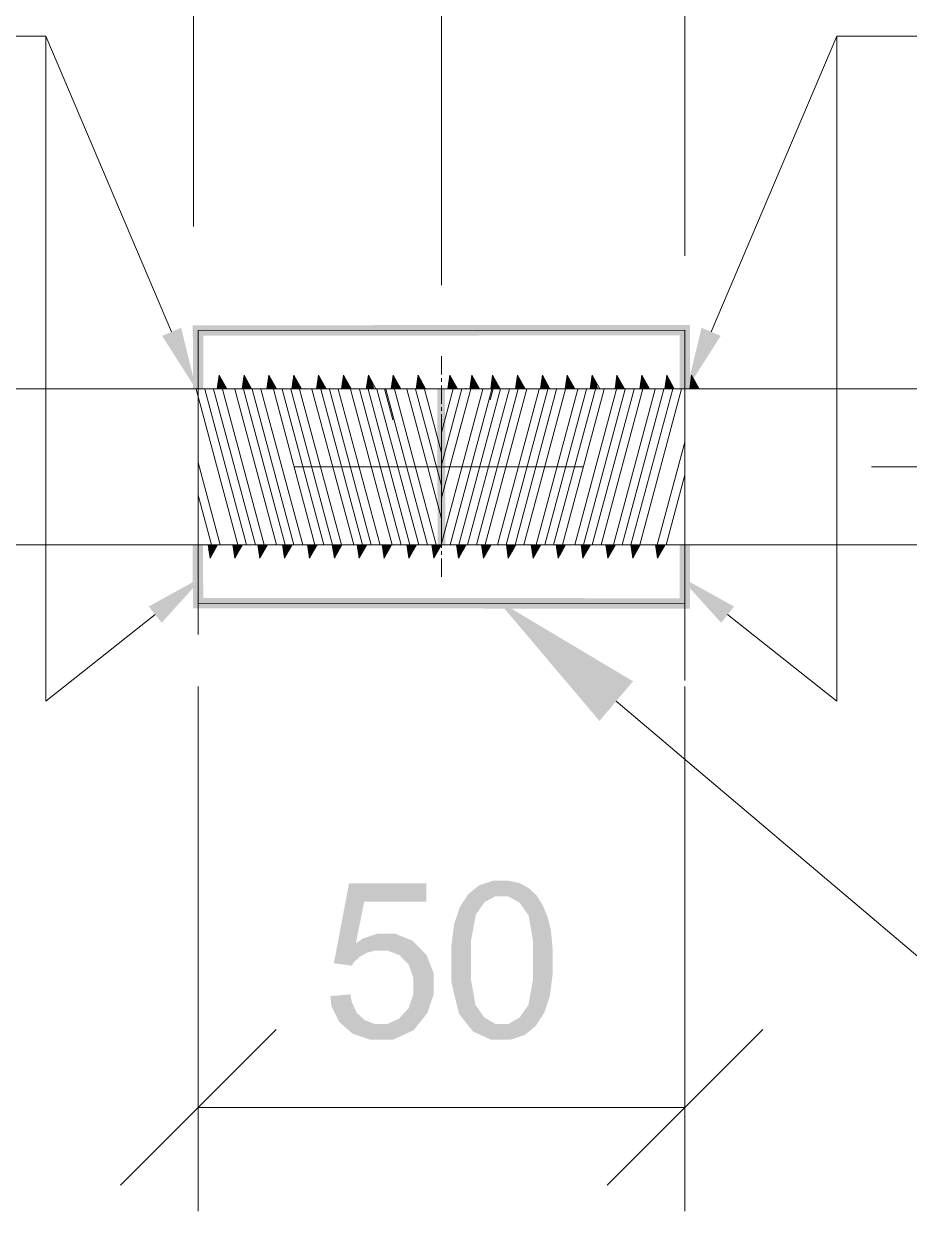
# Model space of a CAD drawing. Header units: millimetres. Extents: x 2 to 579, y 1 to 405.
# Drawn here: x 188.63 to 196.31, y 97.61 to 107.91 of the extents above; entities that cross this region are included whole.
import ezdxf

# ---------------------------------------------------------------- set-up
doc = ezdxf.new("R2010")
doc.units = ezdxf.units.MM
doc.linetypes.add('XKITLINE00', pattern=[0])
doc.layers.add('LinkedObject', color=7, linetype='Continuous', lineweight=0)

# ---------------------------------------------------------------- blocks, each defined once
blk = doc.blocks.new('*A4')
at = {"layer": 'LinkedObject'}
for color, points in [(6, [(189.832, 105.202), (189.997, 105.272), (190.126, 104.74)]), (4, [(194.408, 105.296), (190.189, 105.204), (190.098, 105.294)]), (4, [(190.098, 105.294), (190.189, 104.742), (190.099, 104.742)]), (4, [(190.189, 105.204), (190.189, 104.742), (190.098, 105.294)]), (4, [(194.318, 105.206), (190.189, 105.204), (194.408, 105.296)]), (4, [(194.408, 104.742), (194.318, 105.206), (194.408, 105.296)]), (4, [(194.318, 104.742), (194.318, 105.206), (194.408, 104.742)]), (6, [(194.508, 105.272), (194.674, 105.202), (194.38, 104.74)]), (4, [(192.285, 104.742), (192.288, 103.392), (192.217, 104.741)]), (4, [(192.217, 104.741), (192.288, 103.392), (192.22, 103.392)]), (4, [(190.097, 103.392), (190.188, 102.93), (190.099, 102.84)]), (4, [(190.187, 103.392), (190.188, 102.93), (190.097, 103.392)]), (4, [(194.408, 102.838), (194.318, 103.392), (194.408, 103.392)]), (4, [(194.318, 102.928), (194.318, 103.392), (194.408, 102.838)]), (6, [(189.828, 102.715), (189.716, 102.856), (190.195, 103.121)]), (6, [(194.79, 102.856), (194.678, 102.715), (194.311, 103.121)]), (4, [(190.188, 102.93), (194.318, 102.928), (190.099, 102.84)]), (4, [(190.099, 102.84), (194.318, 102.928), (194.408, 102.838)]), (1, [(193.914, 102.208), (193.623, 101.864), (192.739, 102.909)]), (7, [(192.704, 100.48), (192.719, 100.343), (192.582, 100.441)]), (7, [(192.778, 100.48), (192.719, 100.343), (192.704, 100.48)]), (7, [(192.719, 100.343), (192.778, 100.48), (192.776, 100.343)]), (7, [(192.778, 100.48), (192.834, 100.343), (192.776, 100.343)]), (7, [(192.928, 100.459), (192.778, 100.48), (192.832, 100.48)]), (7, [(192.969, 100.437), (192.778, 100.48), (192.928, 100.459)]), (7, [(192.931, 100.288), (192.778, 100.48), (192.969, 100.437)]), (7, [(192.834, 100.343), (192.778, 100.48), (192.931, 100.288)]), (7, [(191.584, 100.298), (191.321, 99.764), (191.452, 100.456)]), (7, [(192.121, 100.298), (191.452, 100.456), (192.121, 100.456)]), (7, [(191.584, 100.298), (191.452, 100.456), (192.121, 100.298)]), (7, [(192.485, 100.362), (192.594, 100.246), (192.412, 100.25)]), (7, [(192.628, 100.294), (192.485, 100.362), (192.534, 100.402)]), (7, [(192.594, 100.246), (192.485, 100.362), (192.628, 100.294)]), (7, [(192.582, 100.441), (192.719, 100.343), (192.534, 100.402)]), (7, [(192.534, 100.402), (192.719, 100.343), (192.628, 100.294)]), (7, [(192.969, 100.437), (192.97, 100.233), (192.931, 100.288)]), (7, [(193.01, 100.415), (192.97, 100.233), (192.969, 100.437)]), (7, [(193.077, 100.352), (192.97, 100.233), (193.01, 100.415)]), (7, [(191.511, 99.936), (191.321, 99.764), (191.584, 100.298)]), (7, [(193.104, 100.311), (192.97, 100.233), (193.077, 100.352)]), (7, [(193.104, 100.311), (193.009, 100.178), (192.97, 100.233)]), (7, [(193.13, 100.269), (193.009, 100.178), (193.104, 100.311)]), (7, [(193.172, 100.169), (193.009, 100.178), (193.13, 100.269)]), (7, [(192.551, 100.184), (192.339, 99.91), (192.388, 100.176)]), (7, [(192.509, 99.957), (192.339, 99.91), (192.551, 100.184)]), (7, [(192.388, 100.176), (192.339, 99.91), (192.363, 100.103)]), (7, [(192.412, 100.25), (192.594, 100.246), (192.388, 100.176)]), (7, [(192.388, 100.176), (192.594, 100.246), (192.551, 100.184)]), (7, [(193.187, 100.11), (193.047, 99.957), (193.009, 100.178)]), (7, [(193.187, 100.11), (193.009, 100.178), (193.172, 100.169)]), (7, [(193.202, 100.051), (193.047, 99.957), (193.187, 100.11)]), (7, [(193.217, 99.891), (193.047, 99.957), (193.202, 100.051)]), (7, [(191.699, 100.02), (191.511, 99.936), (191.572, 99.978)]), (7, [(191.681, 99.874), (191.511, 99.936), (191.699, 100.02)]), (7, [(191.681, 99.874), (191.699, 100.02), (191.721, 99.874)]), (7, [(191.721, 99.874), (191.699, 100.02), (191.786, 99.874)]), (7, [(191.766, 100.02), (191.786, 99.874), (191.699, 100.02)]), (7, [(192.003, 99.959), (191.766, 100.02), (191.854, 100.02)]), (7, [(191.891, 99.833), (191.766, 100.02), (192.003, 99.959)]), (7, [(191.786, 99.874), (191.766, 100.02), (191.891, 99.833)]), (7, [(191.891, 99.833), (192.003, 99.959), (191.93, 99.792)]), (7, [(191.93, 99.792), (192.003, 99.959), (191.97, 99.751)]), (7, [(192.063, 99.898), (191.97, 99.751), (192.003, 99.959)]), (7, [(192.339, 99.791), (192.509, 99.957), (192.509, 99.791)]), (7, [(192.339, 99.91), (192.509, 99.957), (192.339, 99.791)]), (7, [(193.217, 99.891), (193.047, 99.791), (193.047, 99.957)]), (7, [(191.321, 99.764), (191.511, 99.936), (191.609, 99.856)]), (7, [(191.577, 99.838), (191.321, 99.764), (191.609, 99.856)]), (7, [(191.609, 99.856), (191.511, 99.936), (191.681, 99.874)]), (7, [(191.97, 99.751), (192.063, 99.898), (192.009, 99.639)]), (7, [(192.009, 99.639), (192.063, 99.898), (192.185, 99.679)]), (7, [(192.185, 99.679), (192.063, 99.898), (192.124, 99.836)]), (7, [(193.217, 99.791), (193.047, 99.791), (193.217, 99.891)]), (7, [(191.545, 99.82), (191.321, 99.764), (191.577, 99.838)]), (7, [(191.494, 99.772), (191.321, 99.764), (191.545, 99.82)]), (7, [(191.321, 99.764), (191.494, 99.772), (191.476, 99.743)]), (7, [(192.509, 99.791), (192.339, 99.601), (192.339, 99.791)]), (7, [(192.509, 99.624), (192.339, 99.601), (192.509, 99.791)]), (7, [(193.217, 99.791), (193.047, 99.625), (193.047, 99.791)]), (7, [(193.217, 99.672), (193.047, 99.625), (193.217, 99.791)]), (7, [(192.009, 99.639), (192.185, 99.679), (192.009, 99.568)]), (7, [(192.009, 99.568), (192.185, 99.679), (192.009, 99.494)]), (7, [(192.185, 99.583), (192.009, 99.494), (192.185, 99.679)]), (7, [(193.008, 99.404), (193.217, 99.672), (193.169, 99.407)]), (7, [(193.047, 99.625), (193.217, 99.672), (193.008, 99.404)]), (7, [(193.169, 99.407), (193.217, 99.672), (193.193, 99.48)]), (7, [(191.968, 99.374), (192.185, 99.583), (192.078, 99.266)]), (7, [(192.009, 99.494), (192.185, 99.583), (191.968, 99.374)]), (7, [(192.078, 99.266), (192.185, 99.583), (192.131, 99.333)]), (7, [(192.131, 99.333), (192.185, 99.583), (192.185, 99.491)]), (7, [(192.509, 99.624), (192.472, 99.241), (192.339, 99.601)]), (7, [(192.339, 99.601), (192.472, 99.241), (192.405, 99.326)]), (7, [(192.548, 99.403), (192.472, 99.241), (192.509, 99.624)]), (7, [(191.475, 99.43), (191.291, 99.479), (191.465, 99.494)]), (7, [(191.291, 99.479), (191.424, 99.205), (191.299, 99.394)]), (7, [(191.475, 99.43), (191.424, 99.205), (191.291, 99.479)]), (7, [(191.299, 99.394), (191.424, 99.205), (191.366, 99.257)]), (7, [(191.519, 99.334), (191.424, 99.205), (191.475, 99.43)]), (7, [(191.424, 99.205), (191.519, 99.334), (191.482, 99.154)]), (7, [(191.554, 99.302), (191.482, 99.154), (191.519, 99.334)]), (7, [(191.927, 99.329), (192.078, 99.266), (191.886, 99.284)]), (7, [(191.968, 99.374), (192.078, 99.266), (191.927, 99.329)]), (7, [(192.472, 99.241), (192.548, 99.403), (192.586, 99.348)]), (7, [(192.625, 99.293), (192.472, 99.241), (192.586, 99.348)]), (7, [(192.97, 99.349), (193.071, 99.221), (192.931, 99.293)]), (7, [(193.169, 99.407), (192.97, 99.349), (193.008, 99.404)]), (7, [(193.144, 99.334), (192.97, 99.349), (193.169, 99.407)]), (7, [(193.071, 99.221), (192.97, 99.349), (193.144, 99.334)]), (7, [(191.589, 99.27), (191.482, 99.154), (191.554, 99.302)]), (7, [(191.589, 99.27), (191.724, 99.102), (191.482, 99.154)]), (7, [(191.674, 99.238), (191.724, 99.102), (191.589, 99.27)]), (7, [(191.724, 99.238), (191.724, 99.102), (191.674, 99.238)]), (7, [(191.724, 99.102), (192.078, 99.266), (191.836, 99.102)]), (7, [(191.785, 99.238), (192.078, 99.266), (191.724, 99.102)]), (7, [(191.785, 99.238), (191.724, 99.102), (191.724, 99.238)]), (7, [(191.886, 99.284), (192.078, 99.266), (191.785, 99.238)]), (7, [(191.836, 99.102), (192.078, 99.266), (192.013, 99.184)]), (7, [(192.625, 99.293), (192.778, 99.102), (192.472, 99.241)]), (7, [(192.472, 99.241), (192.778, 99.102), (192.527, 99.172)]), (7, [(192.721, 99.238), (192.778, 99.102), (192.625, 99.293)]), (7, [(192.778, 99.102), (192.721, 99.238), (192.778, 99.238)]), (7, [(192.778, 99.102), (192.835, 99.238), (192.852, 99.102)]), (7, [(192.835, 99.238), (192.778, 99.102), (192.778, 99.238)]), (7, [(193.023, 99.181), (192.835, 99.238), (192.931, 99.293)]), (7, [(192.974, 99.142), (192.835, 99.238), (193.023, 99.181)]), (7, [(192.852, 99.102), (192.835, 99.238), (192.974, 99.142)]), (7, [(192.931, 99.293), (193.071, 99.221), (193.023, 99.181)]), (7, [(191.482, 99.154), (191.724, 99.102), (191.632, 99.102)]), (7, [(192.527, 99.172), (192.778, 99.102), (192.681, 99.102)])]:
    blk.add_hatch(color=color, dxfattribs=at).paths.add_polyline_path(points, flags=17)
at = {"layer": 'LinkedObject', "color": 6, "linetype": 'XKITLINE00', "lineweight": 0}
for p, q in [((190.104, 106.149), (190.104, 114.828)), ((192.253, 105.642), (192.253, 114.828)), ((192.253, 105.926), (192.253, 114.828)), ((194.363, 105.896), (194.363, 114.828)), ((188.825, 107.8), (183.83, 107.8)), ((189.914, 105.237), (188.825, 107.8)), ((188.825, 102.035), (188.825, 107.8)), ((194.591, 105.237), (195.681, 107.8)), ((195.681, 107.8), (200.676, 107.8)), ((195.681, 102.035), (195.681, 107.8)), ((190.98, 104.067), (193.48, 104.067)), ((195.98, 104.067), (209.154, 104.067)), ((189.772, 102.786), (188.825, 102.035)), ((194.734, 102.786), (195.681, 102.035)), ((190.145, 102.162), (190.145, 97.614)), ((194.364, 102.164), (194.364, 97.614)), ((190.82, 99.189), (189.47, 97.839)), ((193.689, 97.839), (195.039, 99.189)), ((190.145, 98.514), (194.364, 98.514))]:
    blk.add_line(p, q, dxfattribs=at)
at = {"layer": 'LinkedObject', "color": 7, "linetype": 'XKITLINE00', "lineweight": 0}
for p, q in [((190.104, 105.249), (190.104, 105.249)), ((192.253, 105.026), (192.253, 105.026)), ((194.363, 104.996), (194.363, 104.996)), ((177.687, 104.742), (206.821, 104.742)), ((192.253, 104.742), (192.253, 104.742)), ((206.821, 103.392), (177.687, 103.392)), ((190.145, 103.062), (190.145, 103.062)), ((194.364, 103.064), (194.364, 103.064)), ((194.364, 98.514), (194.364, 98.514))]:
    blk.add_line(p, q, dxfattribs=at)
at = {"layer": 'LinkedObject', "color": 4, "linetype": 'XKITLINE00', "lineweight": 0}
for p, q in [((190.144, 105.249), (194.363, 105.251)), ((190.144, 104.742), (190.144, 105.249)), ((194.363, 104.742), (194.363, 105.251)), ((194.363, 105.251), (194.363, 102.214)), ((190.144, 105.101), (190.144, 102.613)), ((192.253, 104.364), (192.253, 103.392)), ((190.144, 103.392), (190.144, 102.885)), ((194.363, 103.392), (194.363, 102.883)), ((190.144, 102.885), (194.363, 102.883))]:
    blk.add_line(p, q, dxfattribs=at)
at = {"layer": 'LinkedObject', "color": 9, "linetype": 'XKITLINE00', "lineweight": 0}
for p, q in [((192.253, 104.866), (192.253, 105.026)), ((192.253, 104.804), (192.253, 104.835)), ((192.253, 104.616), (192.253, 104.772)), ((192.253, 104.614), (192.253, 104.742)), ((192.253, 104.554), (192.253, 104.585)), ((192.253, 104.551), (192.253, 104.583)), ((192.253, 104.366), (192.253, 104.522)), ((192.253, 104.364), (192.253, 104.52)), ((192.253, 104.304), (192.253, 104.335)), ((192.253, 104.301), (192.253, 104.333)), ((192.253, 104.116), (192.253, 104.272)), ((192.253, 104.114), (192.253, 104.27)), ((192.253, 104.054), (192.253, 104.085)), ((192.253, 104.051), (192.253, 104.083)), ((192.253, 103.866), (192.253, 104.022)), ((192.253, 103.864), (192.253, 104.02)), ((192.253, 103.804), (192.253, 103.835)), ((192.253, 103.801), (192.253, 103.833)), ((192.253, 103.616), (192.253, 103.772)), ((192.253, 103.614), (192.253, 103.77)), ((192.253, 103.554), (192.253, 103.585)), ((192.253, 103.551), (192.253, 103.583)), ((192.253, 103.366), (192.253, 103.522)), ((192.254, 103.392), (192.253, 103.52)), ((192.253, 103.304), (192.253, 103.335)), ((192.253, 103.113), (192.253, 103.272))]:
    blk.add_line(p, q, dxfattribs=at)
at = {"layer": 'LinkedObject', "color": 1, "linetype": 'XKITLINE00', "lineweight": 0}
for p, q in [((190.326, 104.86), (190.309, 104.742)), ((190.315, 104.785), (190.327, 104.742)), ((190.317, 104.793), (190.33, 104.742)), ((190.319, 104.807), (190.336, 104.742)), ((190.32, 104.814), (190.339, 104.742)), ((190.322, 104.829), (190.345, 104.742)), ((190.323, 104.836), (190.348, 104.742)), ((190.325, 104.851), (190.354, 104.742)), ((190.392, 104.742), (190.326, 104.86)), ((190.326, 104.858), (190.357, 104.742)), ((190.336, 104.842), (190.363, 104.742)), ((190.342, 104.831), (190.366, 104.742)), ((190.354, 104.81), (190.372, 104.742)), ((190.359, 104.8), (190.375, 104.742)), ((190.542, 104.86), (190.525, 104.742)), ((190.531, 104.786), (190.543, 104.742)), ((190.532, 104.793), (190.546, 104.742)), ((190.534, 104.807), (190.552, 104.742)), ((190.535, 104.815), (190.555, 104.742)), ((190.537, 104.829), (190.561, 104.742)), ((190.538, 104.836), (190.564, 104.742)), ((190.541, 104.851), (190.57, 104.742)), ((190.608, 104.742), (190.542, 104.86)), ((190.542, 104.858), (190.573, 104.742)), ((190.552, 104.841), (190.579, 104.742)), ((190.558, 104.831), (190.582, 104.742)), ((190.569, 104.81), (190.588, 104.742)), ((190.575, 104.8), (190.591, 104.742)), ((190.757, 104.86), (190.74, 104.742)), ((190.747, 104.786), (190.759, 104.742)), ((190.748, 104.793), (190.762, 104.742)), ((190.75, 104.808), (190.768, 104.742)), ((190.751, 104.815), (190.771, 104.742)), ((190.753, 104.829), (190.777, 104.742)), ((190.754, 104.837), (190.78, 104.742)), ((190.756, 104.851), (190.786, 104.742)), ((190.823, 104.742), (190.757, 104.86)), ((190.757, 104.858), (190.789, 104.742)), ((190.768, 104.841), (190.794, 104.742)), ((190.774, 104.83), (190.797, 104.742)), ((190.785, 104.81), (190.803, 104.742)), ((190.791, 104.799), (190.806, 104.742)), ((190.973, 104.86), (190.956, 104.742)), ((190.962, 104.786), (190.974, 104.742)), ((190.963, 104.794), (190.977, 104.742)), ((190.965, 104.808), (190.983, 104.742)), ((190.966, 104.815), (190.986, 104.742)), ((190.969, 104.83), (190.992, 104.742)), ((190.97, 104.837), (190.995, 104.742)), ((190.972, 104.852), (191.001, 104.742)), ((191.039, 104.742), (190.973, 104.86)), ((190.973, 104.859), (191.004, 104.742)), ((190.984, 104.84), (191.01, 104.742)), ((190.99, 104.83), (191.013, 104.742)), ((191.001, 104.809), (191.019, 104.742)), ((191.007, 104.799), (191.022, 104.742)), ((191.188, 104.86), (191.171, 104.742)), ((191.178, 104.787), (191.19, 104.742)), ((191.179, 104.794), (191.193, 104.742)), ((191.181, 104.808), (191.199, 104.742)), ((191.182, 104.816), (191.202, 104.742)), ((191.184, 104.83), (191.208, 104.742)), ((191.185, 104.837), (191.211, 104.742)), ((191.187, 104.852), (191.217, 104.742)), ((191.254, 104.742), (191.188, 104.86)), ((191.188, 104.859), (191.22, 104.742)), ((191.2, 104.84), (191.226, 104.742)), ((191.205, 104.829), (191.229, 104.742)), ((191.217, 104.809), (191.235, 104.742)), ((191.223, 104.798), (191.238, 104.742)), ((191.404, 104.86), (191.387, 104.742)), ((191.393, 104.787), (191.406, 104.742)), ((191.394, 104.794), (191.409, 104.742)), ((191.397, 104.809), (191.415, 104.742)), ((191.398, 104.816), (191.418, 104.742)), ((191.4, 104.83), (191.424, 104.742)), ((191.401, 104.838), (191.427, 104.742)), ((191.403, 104.852), (191.433, 104.742)), ((191.47, 104.742), (191.404, 104.86)), ((191.404, 104.859), (191.436, 104.742)), ((191.415, 104.839), (191.442, 104.742)), ((191.421, 104.829), (191.445, 104.742)), ((191.433, 104.808), (191.451, 104.742)), ((191.438, 104.798), (191.454, 104.742)), ((191.62, 104.86), (191.602, 104.742)), ((191.609, 104.787), (191.621, 104.742)), ((191.61, 104.795), (191.624, 104.742)), ((191.612, 104.809), (191.63, 104.742)), ((191.613, 104.816), (191.633, 104.742)), ((191.615, 104.831), (191.639, 104.742)), ((191.616, 104.838), (191.642, 104.742)), ((191.619, 104.852), (191.648, 104.742)), ((191.62, 104.86), (191.651, 104.742)), ((191.685, 104.742), (191.62, 104.86)), ((191.631, 104.839), (191.657, 104.742)), ((191.637, 104.829), (191.66, 104.742)), ((191.648, 104.808), (191.666, 104.742)), ((191.835, 104.86), (191.818, 104.742)), ((191.824, 104.785), (191.836, 104.742)), ((191.825, 104.792), (191.839, 104.742)), ((191.827, 104.807), (191.845, 104.742)), ((191.828, 104.814), (191.848, 104.742)), ((191.831, 104.828), (191.854, 104.742)), ((191.832, 104.835), (191.857, 104.742)), ((191.834, 104.85), (191.863, 104.742)), ((191.901, 104.742), (191.835, 104.86)), ((191.835, 104.857), (191.866, 104.742)), ((191.845, 104.842), (191.872, 104.742)), ((191.85, 104.832), (191.875, 104.742)), ((191.862, 104.811), (191.881, 104.742)), ((191.868, 104.801), (191.884, 104.742)), ((192.051, 104.86), (192.033, 104.742)), ((192.04, 104.785), (192.051, 104.742)), ((192.041, 104.792), (192.054, 104.742)), ((192.043, 104.807), (192.06, 104.742)), ((192.044, 104.814), (192.063, 104.742)), ((192.046, 104.829), (192.069, 104.742)), ((192.047, 104.836), (192.072, 104.742)), ((192.049, 104.85), (192.078, 104.742)), ((192.05, 104.858), (192.081, 104.742)), ((192.116, 104.742), (192.051, 104.86)), ((192.061, 104.842), (192.087, 104.742)), ((192.066, 104.832), (192.09, 104.742)), ((192.078, 104.811), (192.096, 104.742)), ((192.084, 104.801), (192.099, 104.742)), ((192.325, 104.86), (192.308, 104.742)), ((192.314, 104.785), (192.326, 104.742)), ((192.315, 104.793), (192.329, 104.742)), ((192.317, 104.807), (192.335, 104.742)), ((192.319, 104.814), (192.338, 104.742)), ((192.321, 104.829), (192.344, 104.742)), ((192.322, 104.836), (192.347, 104.742)), ((192.324, 104.851), (192.353, 104.742)), ((192.391, 104.742), (192.325, 104.86)), ((192.325, 104.858), (192.356, 104.742)), ((192.335, 104.842), (192.362, 104.742)), ((192.341, 104.831), (192.365, 104.742)), ((192.353, 104.81), (192.371, 104.742)), ((192.358, 104.8), (192.374, 104.742)), ((192.516, 104.86), (192.499, 104.742)), ((192.505, 104.786), (192.517, 104.742)), ((192.506, 104.793), (192.52, 104.742)), ((192.509, 104.807), (192.526, 104.742)), ((192.51, 104.815), (192.529, 104.742)), ((192.512, 104.829), (192.535, 104.742)), ((192.513, 104.836), (192.538, 104.742)), ((192.515, 104.851), (192.544, 104.742)), ((192.582, 104.742), (192.516, 104.86)), ((192.516, 104.858), (192.547, 104.742)), ((192.527, 104.841), (192.553, 104.742)), ((192.532, 104.831), (192.556, 104.742)), ((192.544, 104.81), (192.562, 104.742)), ((192.55, 104.8), (192.565, 104.742)), ((192.697, 104.86), (192.68, 104.742)), ((192.687, 104.786), (192.699, 104.742)), ((192.688, 104.793), (192.701, 104.742)), ((192.69, 104.808), (192.707, 104.742)), ((192.691, 104.815), (192.71, 104.742)), ((192.693, 104.829), (192.716, 104.742)), ((192.694, 104.837), (192.719, 104.742)), ((192.696, 104.851), (192.725, 104.742)), ((192.763, 104.742), (192.697, 104.86)), ((192.697, 104.858), (192.728, 104.742)), ((192.708, 104.841), (192.734, 104.742)), ((192.714, 104.83), (192.737, 104.742)), ((192.725, 104.81), (192.743, 104.742)), ((192.731, 104.799), (192.746, 104.742)), ((192.913, 104.86), (192.896, 104.742)), ((192.902, 104.786), (192.914, 104.742)), ((192.903, 104.794), (192.917, 104.742)), ((192.905, 104.808), (192.923, 104.742)), ((192.906, 104.815), (192.926, 104.742)), ((192.909, 104.83), (192.932, 104.742)), ((192.91, 104.837), (192.935, 104.742)), ((192.912, 104.851), (192.941, 104.742)), ((192.979, 104.742), (192.913, 104.86)), ((192.913, 104.859), (192.944, 104.742)), ((192.924, 104.84), (192.95, 104.742)), ((192.929, 104.83), (192.953, 104.742)), ((192.941, 104.809), (192.959, 104.742)), ((192.947, 104.799), (192.962, 104.742)), ((193.128, 104.86), (193.111, 104.742)), ((193.118, 104.787), (193.13, 104.742)), ((193.119, 104.794), (193.133, 104.742)), ((193.121, 104.808), (193.139, 104.742)), ((193.122, 104.816), (193.142, 104.742)), ((193.124, 104.83), (193.148, 104.742)), ((193.125, 104.837), (193.151, 104.742)), ((193.127, 104.852), (193.157, 104.742)), ((193.194, 104.742), (193.128, 104.86)), ((193.128, 104.859), (193.16, 104.742)), ((193.139, 104.84), (193.166, 104.742)), ((193.145, 104.829), (193.169, 104.742)), ((193.157, 104.809), (193.175, 104.742)), ((193.163, 104.798), (193.178, 104.742)), ((193.344, 104.86), (193.327, 104.742)), ((193.333, 104.787), (193.346, 104.742)), ((193.334, 104.794), (193.349, 104.742)), ((193.337, 104.809), (193.355, 104.742)), ((193.338, 104.816), (193.358, 104.742)), ((193.34, 104.83), (193.364, 104.742)), ((193.341, 104.838), (193.366, 104.742)), ((193.343, 104.852), (193.372, 104.742)), ((193.41, 104.742), (193.344, 104.86)), ((193.344, 104.859), (193.375, 104.742)), ((193.355, 104.839), (193.381, 104.742)), ((193.361, 104.829), (193.384, 104.742)), ((193.373, 104.808), (193.39, 104.742)), ((193.378, 104.798), (193.393, 104.742)), ((193.56, 104.86), (193.542, 104.742)), ((193.549, 104.787), (193.561, 104.742)), ((193.55, 104.794), (193.564, 104.742)), ((193.552, 104.809), (193.57, 104.742)), ((193.553, 104.816), (193.573, 104.742)), ((193.555, 104.831), (193.579, 104.742)), ((193.556, 104.838), (193.582, 104.742)), ((193.558, 104.852), (193.588, 104.742)), ((193.56, 104.86), (193.591, 104.742)), ((193.625, 104.742), (193.56, 104.86)), ((193.571, 104.839), (193.597, 104.742)), ((193.577, 104.829), (193.6, 104.742)), ((193.588, 104.808), (193.606, 104.742)), ((193.775, 104.86), (193.758, 104.742)), ((193.764, 104.785), (193.776, 104.742)), ((193.765, 104.792), (193.779, 104.742)), ((193.767, 104.807), (193.785, 104.742)), ((193.768, 104.814), (193.788, 104.742)), ((193.77, 104.828), (193.794, 104.742)), ((193.772, 104.835), (193.797, 104.742)), ((193.774, 104.85), (193.803, 104.742)), ((193.841, 104.742), (193.775, 104.86)), ((193.775, 104.857), (193.806, 104.742)), ((193.785, 104.842), (193.812, 104.742)), ((193.79, 104.832), (193.815, 104.742)), ((193.802, 104.811), (193.821, 104.742)), ((193.808, 104.801), (193.824, 104.742)), ((193.991, 104.86), (193.973, 104.742)), ((193.98, 104.785), (193.991, 104.742)), ((193.981, 104.792), (193.994, 104.742)), ((193.983, 104.807), (194, 104.742)), ((193.984, 104.814), (194.003, 104.742)), ((193.986, 104.829), (194.009, 104.742)), ((193.987, 104.836), (194.012, 104.742)), ((193.989, 104.85), (194.018, 104.742)), ((193.99, 104.858), (194.021, 104.742)), ((194.056, 104.742), (193.991, 104.86)), ((194, 104.842), (194.027, 104.742)), ((194.006, 104.832), (194.03, 104.742)), ((194.018, 104.811), (194.036, 104.742)), ((194.024, 104.801), (194.039, 104.742)), ((194.206, 104.86), (194.189, 104.742)), ((194.195, 104.785), (194.207, 104.742)), ((194.196, 104.793), (194.21, 104.742)), ((194.199, 104.807), (194.216, 104.742)), ((194.2, 104.814), (194.219, 104.742)), ((194.202, 104.829), (194.225, 104.742)), ((194.203, 104.836), (194.228, 104.742)), ((194.205, 104.851), (194.234, 104.742)), ((194.272, 104.742), (194.206, 104.86)), ((194.206, 104.858), (194.237, 104.742)), ((194.216, 104.842), (194.243, 104.742)), ((194.222, 104.831), (194.246, 104.742)), ((194.234, 104.81), (194.252, 104.742)), ((194.239, 104.8), (194.255, 104.742)), ((194.422, 104.86), (194.405, 104.742)), ((194.411, 104.786), (194.423, 104.742)), ((194.412, 104.793), (194.426, 104.742)), ((194.414, 104.807), (194.432, 104.742)), ((194.415, 104.815), (194.435, 104.742)), ((194.417, 104.829), (194.441, 104.742)), ((194.418, 104.836), (194.444, 104.742)), ((194.42, 104.851), (194.45, 104.742)), ((194.421, 104.858), (194.453, 104.742)), ((194.487, 104.742), (194.422, 104.86)), ((194.432, 104.841), (194.459, 104.742)), ((194.438, 104.831), (194.462, 104.742)), ((194.449, 104.81), (194.468, 104.742)), ((194.455, 104.8), (194.471, 104.742)), ((190.126, 104.74), (190.487, 103.391)), ((190.202, 104.74), (190.563, 103.391)), ((190.278, 104.74), (190.64, 103.39)), ((190.309, 104.742), (190.309, 104.742)), ((190.31, 104.749), (190.312, 104.742)), ((190.312, 104.764), (190.318, 104.742)), ((190.313, 104.771), (190.321, 104.742)), ((190.354, 104.74), (190.716, 103.39)), ((190.371, 104.779), (190.381, 104.742)), ((190.377, 104.769), (190.384, 104.742)), ((190.388, 104.748), (190.39, 104.742)), ((190.461, 104.74), (190.822, 103.391)), ((190.525, 104.742), (190.525, 104.742)), ((190.526, 104.75), (190.528, 104.742)), ((190.528, 104.764), (190.534, 104.742)), ((190.529, 104.771), (190.537, 104.742)), ((190.537, 104.74), (190.898, 103.39)), ((190.587, 104.779), (190.597, 104.742)), ((190.593, 104.769), (190.6, 104.742)), ((190.604, 104.748), (190.606, 104.742)), ((190.613, 104.74), (190.975, 103.39)), ((190.689, 104.739), (191.051, 103.39)), ((190.74, 104.743), (190.741, 104.742)), ((190.741, 104.75), (190.744, 104.742)), ((190.743, 104.764), (190.75, 104.742)), ((190.745, 104.772), (190.753, 104.742)), ((190.796, 104.74), (191.157, 103.39)), ((190.803, 104.779), (190.812, 104.742)), ((190.808, 104.768), (190.815, 104.742)), ((190.82, 104.747), (190.821, 104.742)), ((190.872, 104.74), (191.234, 103.39)), ((190.948, 104.739), (191.31, 103.39)), ((190.956, 104.743), (190.956, 104.742)), ((190.957, 104.75), (190.959, 104.742)), ((190.959, 104.765), (190.965, 104.742)), ((190.96, 104.772), (190.968, 104.742)), ((191.018, 104.778), (191.028, 104.742)), ((191.024, 104.768), (191.031, 104.742)), ((191.024, 104.739), (191.386, 103.39)), ((191.036, 104.747), (191.037, 104.742)), ((191.131, 104.74), (191.493, 103.39)), ((191.171, 104.743), (191.172, 104.742)), ((191.173, 104.75), (191.175, 104.742)), ((191.175, 104.765), (191.181, 104.742)), ((191.176, 104.772), (191.184, 104.742)), ((191.207, 104.739), (191.569, 103.39)), ((191.234, 104.778), (191.244, 104.742)), ((191.24, 104.767), (191.247, 104.742)), ((191.251, 104.747), (191.253, 104.742)), ((191.283, 104.739), (191.645, 103.39)), ((191.359, 104.739), (191.721, 103.389)), ((191.387, 104.744), (191.388, 104.742)), ((191.388, 104.751), (191.391, 104.742)), ((191.39, 104.765), (191.397, 104.742)), ((191.391, 104.772), (191.4, 104.742)), ((191.45, 104.777), (191.459, 104.742)), ((191.456, 104.767), (191.462, 104.742)), ((191.466, 104.741), (191.827, 103.391)), ((191.467, 104.746), (191.468, 104.742)), ((191.542, 104.741), (191.903, 103.391)), ((191.603, 104.744), (191.603, 104.742)), ((191.604, 104.751), (191.606, 104.742)), ((191.606, 104.766), (191.612, 104.742)), ((191.607, 104.773), (191.615, 104.742)), ((191.618, 104.74), (191.98, 103.391)), ((191.694, 104.74), (192.056, 103.391)), ((191.76, 104.742), (191.832, 104.474)), ((191.77, 104.74), (192.132, 103.39)), ((191.819, 104.749), (191.821, 104.742)), ((191.821, 104.763), (191.827, 104.742)), ((191.822, 104.77), (191.83, 104.742)), ((191.846, 104.74), (192.208, 103.39)), ((191.879, 104.78), (191.89, 104.742)), ((191.885, 104.77), (191.893, 104.742)), ((191.897, 104.749), (191.899, 104.742)), ((191.953, 104.741), (192.253, 103.619)), ((192.029, 104.741), (192.253, 103.904)), ((192.033, 104.742), (192.034, 104.742)), ((192.035, 104.749), (192.036, 104.742)), ((192.037, 104.763), (192.042, 104.742)), ((192.038, 104.771), (192.045, 104.742)), ((192.095, 104.78), (192.105, 104.742)), ((192.101, 104.769), (192.108, 104.742)), ((192.105, 104.741), (192.253, 104.188)), ((192.112, 104.749), (192.114, 104.742)), ((192.249, 104.742), (192.249, 104.742)), ((192.252, 104.742), (192.252, 104.742)), ((192.613, 104.741), (192.252, 103.392)), ((192.507, 104.743), (192.253, 103.797)), ((192.431, 104.743), (192.253, 104.08)), ((192.355, 104.742), (192.253, 104.364)), ((192.311, 104.764), (192.317, 104.742)), ((192.312, 104.771), (192.32, 104.742)), ((192.317, 104.769), (192.324, 104.742)), ((192.328, 104.748), (192.33, 104.742)), ((192.689, 104.741), (192.328, 103.392)), ((192.37, 104.779), (192.38, 104.742)), ((192.765, 104.742), (192.404, 103.392)), ((192.465, 104.742), (192.465, 104.742)), ((192.466, 104.749), (192.468, 104.742)), ((192.842, 104.742), (192.48, 103.392)), ((192.502, 104.764), (192.508, 104.742)), ((192.503, 104.771), (192.511, 104.742)), ((192.544, 104.748), (192.546, 104.742)), ((192.918, 104.742), (192.556, 103.392)), ((192.561, 104.779), (192.571, 104.742)), ((192.567, 104.769), (192.574, 104.742)), ((192.994, 104.742), (192.632, 103.393)), ((192.701, 104.742), (192.675, 104.647)), ((192.68, 104.743), (192.681, 104.742)), ((192.681, 104.75), (192.684, 104.742)), ((192.683, 104.764), (192.69, 104.742)), ((192.684, 104.772), (192.693, 104.742)), ((193.1, 104.74), (192.739, 103.391)), ((192.743, 104.778), (192.752, 104.742)), ((192.748, 104.768), (192.755, 104.742)), ((192.76, 104.747), (192.761, 104.742)), ((193.176, 104.741), (192.815, 103.391)), ((193.252, 104.741), (192.891, 103.391)), ((192.896, 104.743), (192.896, 104.742)), ((192.897, 104.75), (192.899, 104.742)), ((192.899, 104.765), (192.905, 104.742)), ((192.9, 104.772), (192.908, 104.742)), ((192.958, 104.778), (192.968, 104.742)), ((192.964, 104.768), (192.971, 104.742)), ((193.329, 104.741), (192.967, 103.392)), ((192.976, 104.747), (192.977, 104.742)), ((193.435, 104.741), (193.074, 103.391)), ((193.111, 104.743), (193.112, 104.742)), ((193.113, 104.75), (193.115, 104.742)), ((193.115, 104.765), (193.121, 104.742)), ((193.116, 104.772), (193.124, 104.742)), ((193.511, 104.741), (193.15, 103.391)), ((193.174, 104.778), (193.184, 104.742)), ((193.18, 104.767), (193.187, 104.742)), ((193.191, 104.747), (193.193, 104.742)), ((193.588, 104.741), (193.226, 103.392)), ((193.664, 104.741), (193.302, 103.392)), ((193.327, 104.743), (193.328, 104.742)), ((193.328, 104.751), (193.331, 104.742)), ((193.33, 104.765), (193.337, 104.742)), ((193.331, 104.772), (193.34, 104.742)), ((193.39, 104.777), (193.399, 104.742)), ((193.396, 104.767), (193.402, 104.742)), ((193.407, 104.746), (193.408, 104.742)), ((193.77, 104.741), (193.409, 103.391)), ((193.543, 104.744), (193.543, 104.742)), ((193.544, 104.751), (193.546, 104.742)), ((193.546, 104.766), (193.552, 104.742)), ((193.547, 104.773), (193.555, 104.742)), ((193.923, 104.741), (193.561, 103.392)), ((193.999, 104.742), (193.637, 103.392)), ((194.105, 104.741), (193.744, 103.392)), ((193.759, 104.749), (193.761, 104.742)), ((193.761, 104.763), (193.767, 104.742)), ((193.762, 104.77), (193.77, 104.742)), ((193.819, 104.78), (193.83, 104.742)), ((194.182, 104.741), (193.82, 103.392)), ((193.825, 104.77), (193.833, 104.742)), ((193.837, 104.749), (193.839, 104.742)), ((194.258, 104.742), (193.896, 103.392)), ((194.334, 104.742), (193.972, 103.392)), ((193.973, 104.742), (193.973, 104.742)), ((193.974, 104.749), (193.976, 104.742)), ((193.977, 104.763), (193.982, 104.742)), ((193.978, 104.771), (193.985, 104.742)), ((194.035, 104.78), (194.045, 104.742)), ((194.041, 104.769), (194.048, 104.742)), ((194.052, 104.749), (194.054, 104.742)), ((194.189, 104.742), (194.189, 104.742)), ((194.19, 104.749), (194.192, 104.742)), ((194.192, 104.764), (194.198, 104.742)), ((194.193, 104.771), (194.201, 104.742)), ((194.251, 104.779), (194.261, 104.742)), ((194.257, 104.769), (194.264, 104.742)), ((194.268, 104.748), (194.27, 104.742)), ((194.405, 104.742), (194.405, 104.742)), ((194.406, 104.75), (194.408, 104.742)), ((194.408, 104.764), (194.414, 104.742)), ((194.409, 104.771), (194.417, 104.742)), ((194.467, 104.779), (194.477, 104.742)), ((194.472, 104.769), (194.48, 104.742)), ((194.484, 104.748), (194.486, 104.742)), ((194.363, 104.282), (194.124, 103.392)), ((190.144, 104.105), (190.335, 103.391)), ((194.363, 103.998), (194.2, 103.392)), ((190.144, 103.821), (190.259, 103.391)), ((190.247, 103.274), (190.23, 103.392)), ((190.231, 103.392), (190.258, 103.293)), ((190.234, 103.392), (190.26, 103.297)), ((190.235, 103.354), (190.253, 103.286)), ((190.24, 103.392), (190.264, 103.304)), ((190.243, 103.392), (190.266, 103.308)), ((190.313, 103.392), (190.247, 103.274)), ((190.249, 103.392), (190.27, 103.315)), ((190.252, 103.392), (190.272, 103.319)), ((190.258, 103.392), (190.276, 103.326)), ((190.261, 103.392), (190.278, 103.329)), ((190.267, 103.392), (190.282, 103.337)), ((190.27, 103.392), (190.284, 103.34)), ((190.276, 103.392), (190.288, 103.348)), ((190.279, 103.392), (190.29, 103.351)), ((190.285, 103.392), (190.294, 103.358)), ((190.288, 103.392), (190.296, 103.362)), ((190.294, 103.392), (190.3, 103.369)), ((190.297, 103.392), (190.302, 103.373)), ((190.303, 103.392), (190.306, 103.38)), ((190.306, 103.392), (190.308, 103.384)), ((190.312, 103.392), (190.312, 103.391)), ((190.462, 103.274), (190.445, 103.392)), ((190.447, 103.392), (190.473, 103.293)), ((190.45, 103.392), (190.475, 103.297)), ((190.451, 103.356), (190.469, 103.286)), ((190.456, 103.392), (190.479, 103.304)), ((190.459, 103.392), (190.481, 103.308)), ((190.528, 103.392), (190.462, 103.274)), ((190.465, 103.392), (190.485, 103.315)), ((190.468, 103.392), (190.487, 103.319)), ((190.474, 103.392), (190.491, 103.326)), ((190.477, 103.392), (190.493, 103.33)), ((190.483, 103.392), (190.497, 103.337)), ((190.486, 103.392), (190.499, 103.34)), ((190.492, 103.392), (190.504, 103.348)), ((190.495, 103.392), (190.506, 103.351)), ((190.501, 103.392), (190.51, 103.359)), ((190.504, 103.392), (190.512, 103.362)), ((190.51, 103.392), (190.516, 103.37)), ((190.513, 103.392), (190.518, 103.373)), ((190.519, 103.392), (190.522, 103.38)), ((190.522, 103.392), (190.524, 103.384)), ((190.528, 103.392), (190.528, 103.391)), ((190.678, 103.274), (190.661, 103.392)), ((190.662, 103.392), (190.689, 103.293)), ((190.665, 103.392), (190.691, 103.297)), ((190.666, 103.357), (190.685, 103.286)), ((190.671, 103.392), (190.695, 103.304)), ((190.674, 103.392), (190.697, 103.308)), ((190.744, 103.392), (190.678, 103.274)), ((190.68, 103.392), (190.701, 103.315)), ((190.683, 103.392), (190.703, 103.319)), ((190.689, 103.392), (190.707, 103.326)), ((190.692, 103.392), (190.709, 103.33)), ((190.698, 103.392), (190.713, 103.337)), ((190.701, 103.392), (190.715, 103.341)), ((190.707, 103.392), (190.719, 103.348)), ((190.71, 103.392), (190.721, 103.352)), ((190.716, 103.392), (190.725, 103.359)), ((190.719, 103.392), (190.727, 103.362)), ((190.725, 103.392), (190.731, 103.37)), ((190.728, 103.392), (190.733, 103.373)), ((190.734, 103.392), (190.737, 103.381)), ((190.737, 103.392), (190.739, 103.384)), ((190.743, 103.392), (190.743, 103.391)), ((190.893, 103.274), (190.876, 103.392)), ((190.878, 103.392), (190.904, 103.294)), ((190.881, 103.392), (190.906, 103.297)), ((190.881, 103.358), (190.9, 103.286)), ((190.887, 103.392), (190.911, 103.304)), ((190.89, 103.392), (190.913, 103.308)), ((190.959, 103.392), (190.893, 103.274)), ((190.896, 103.392), (190.917, 103.315)), ((190.899, 103.392), (190.919, 103.319)), ((190.905, 103.392), (190.923, 103.326)), ((190.908, 103.392), (190.925, 103.33)), ((190.914, 103.392), (190.929, 103.337)), ((190.917, 103.392), (190.931, 103.341)), ((190.923, 103.392), (190.935, 103.348)), ((190.926, 103.392), (190.937, 103.352)), ((190.932, 103.392), (190.941, 103.359)), ((190.935, 103.392), (190.943, 103.363)), ((190.941, 103.392), (190.947, 103.37)), ((190.944, 103.392), (190.949, 103.373)), ((190.95, 103.392), (190.953, 103.381)), ((190.953, 103.392), (190.955, 103.384)), ((190.959, 103.392), (190.959, 103.392)), ((191.109, 103.274), (191.092, 103.392)), ((191.094, 103.392), (191.12, 103.294)), ((191.097, 103.392), (191.122, 103.297)), ((191.097, 103.359), (191.116, 103.286)), ((191.103, 103.392), (191.126, 103.305)), ((191.106, 103.392), (191.128, 103.308)), ((191.175, 103.392), (191.109, 103.274)), ((191.112, 103.392), (191.132, 103.316)), ((191.115, 103.392), (191.134, 103.319)), ((191.121, 103.392), (191.138, 103.326)), ((191.124, 103.392), (191.14, 103.33)), ((191.13, 103.392), (191.144, 103.337)), ((191.133, 103.392), (191.146, 103.341)), ((191.139, 103.392), (191.15, 103.348)), ((191.142, 103.392), (191.152, 103.352)), ((191.148, 103.392), (191.156, 103.359)), ((191.151, 103.392), (191.159, 103.363)), ((191.157, 103.392), (191.163, 103.37)), ((191.16, 103.392), (191.165, 103.374)), ((191.166, 103.392), (191.169, 103.381)), ((191.169, 103.392), (191.171, 103.385)), ((191.175, 103.392), (191.175, 103.392)), ((191.325, 103.274), (191.307, 103.392)), ((191.309, 103.392), (191.336, 103.294)), ((191.312, 103.392), (191.338, 103.298)), ((191.312, 103.36), (191.332, 103.287)), ((191.318, 103.392), (191.342, 103.305)), ((191.321, 103.392), (191.344, 103.308)), ((191.39, 103.392), (191.325, 103.274)), ((191.327, 103.392), (191.348, 103.316)), ((191.33, 103.392), (191.35, 103.319)), ((191.336, 103.392), (191.354, 103.327)), ((191.339, 103.392), (191.356, 103.33)), ((191.345, 103.392), (191.36, 103.337)), ((191.348, 103.392), (191.362, 103.341)), ((191.354, 103.392), (191.366, 103.348)), ((191.357, 103.392), (191.368, 103.352)), ((191.363, 103.392), (191.372, 103.359)), ((191.366, 103.392), (191.374, 103.363)), ((191.372, 103.392), (191.378, 103.37)), ((191.375, 103.392), (191.38, 103.374)), ((191.381, 103.392), (191.384, 103.381)), ((191.384, 103.392), (191.386, 103.385)), ((191.39, 103.392), (191.39, 103.392)), ((191.54, 103.274), (191.523, 103.392)), ((191.525, 103.392), (191.551, 103.294)), ((191.527, 103.361), (191.547, 103.287)), ((191.528, 103.392), (191.553, 103.298)), ((191.534, 103.392), (191.557, 103.305)), ((191.537, 103.392), (191.559, 103.309)), ((191.606, 103.392), (191.54, 103.274)), ((191.543, 103.392), (191.563, 103.316)), ((191.546, 103.392), (191.566, 103.319)), ((191.552, 103.392), (191.57, 103.327)), ((191.555, 103.392), (191.572, 103.33)), ((191.561, 103.392), (191.576, 103.338)), ((191.564, 103.392), (191.578, 103.341)), ((191.57, 103.392), (191.582, 103.349)), ((191.573, 103.392), (191.584, 103.352)), ((191.579, 103.392), (191.588, 103.359)), ((191.582, 103.392), (191.59, 103.363)), ((191.588, 103.392), (191.594, 103.37)), ((191.591, 103.392), (191.596, 103.374)), ((191.597, 103.392), (191.6, 103.381)), ((191.6, 103.392), (191.602, 103.385)), ((191.756, 103.274), (191.738, 103.392)), ((191.74, 103.392), (191.766, 103.293)), ((191.743, 103.392), (191.768, 103.296)), ((191.744, 103.352), (191.762, 103.286)), ((191.749, 103.392), (191.772, 103.304)), ((191.752, 103.392), (191.774, 103.307)), ((191.821, 103.392), (191.756, 103.274)), ((191.758, 103.392), (191.778, 103.315)), ((191.761, 103.392), (191.78, 103.318)), ((191.767, 103.392), (191.784, 103.325)), ((191.77, 103.392), (191.786, 103.329)), ((191.776, 103.392), (191.79, 103.336)), ((191.779, 103.392), (191.793, 103.34)), ((191.785, 103.392), (191.797, 103.347)), ((191.788, 103.392), (191.799, 103.351)), ((191.794, 103.392), (191.803, 103.358)), ((191.797, 103.392), (191.805, 103.362)), ((191.803, 103.392), (191.809, 103.369)), ((191.806, 103.392), (191.811, 103.373)), ((191.812, 103.392), (191.815, 103.38)), ((191.815, 103.392), (191.817, 103.384)), ((191.821, 103.392), (191.821, 103.391)), ((191.971, 103.274), (191.954, 103.392)), ((191.955, 103.392), (191.982, 103.293)), ((191.958, 103.392), (191.984, 103.297)), ((191.96, 103.353), (191.978, 103.286)), ((191.964, 103.392), (191.988, 103.304)), ((191.967, 103.392), (191.99, 103.307)), ((192.037, 103.392), (191.971, 103.274)), ((191.973, 103.392), (191.994, 103.315)), ((191.976, 103.392), (191.996, 103.318)), ((191.982, 103.392), (192, 103.326)), ((191.985, 103.392), (192.002, 103.329)), ((191.991, 103.392), (192.006, 103.337)), ((191.994, 103.392), (192.008, 103.34)), ((192, 103.392), (192.012, 103.347)), ((192.003, 103.392), (192.014, 103.351)), ((192.009, 103.392), (192.018, 103.358)), ((192.012, 103.392), (192.02, 103.362)), ((192.018, 103.392), (192.024, 103.369)), ((192.021, 103.392), (192.026, 103.373)), ((192.027, 103.392), (192.03, 103.38)), ((192.03, 103.392), (192.032, 103.384)), ((192.036, 103.392), (192.036, 103.391)), ((192.187, 103.274), (192.17, 103.392)), ((192.171, 103.392), (192.197, 103.293)), ((192.174, 103.392), (192.2, 103.297)), ((192.175, 103.354), (192.193, 103.286)), ((192.18, 103.392), (192.204, 103.304)), ((192.183, 103.392), (192.206, 103.308)), ((192.253, 103.392), (192.187, 103.274)), ((192.189, 103.392), (192.21, 103.315)), ((192.192, 103.392), (192.212, 103.319)), ((192.198, 103.392), (192.216, 103.326)), ((192.201, 103.392), (192.218, 103.329)), ((192.207, 103.392), (192.222, 103.337)), ((192.21, 103.392), (192.224, 103.34)), ((192.216, 103.392), (192.228, 103.348)), ((192.219, 103.392), (192.23, 103.351)), ((192.225, 103.392), (192.234, 103.358)), ((192.228, 103.392), (192.236, 103.362)), ((192.234, 103.392), (192.24, 103.369)), ((192.237, 103.392), (192.242, 103.373)), ((192.243, 103.392), (192.246, 103.38)), ((192.246, 103.392), (192.248, 103.384)), ((192.252, 103.392), (192.252, 103.391)), ((192.402, 103.274), (192.385, 103.392)), ((192.387, 103.392), (192.413, 103.293)), ((192.39, 103.392), (192.415, 103.297)), ((192.39, 103.356), (192.409, 103.286)), ((192.396, 103.392), (192.419, 103.304)), ((192.399, 103.392), (192.421, 103.308)), ((192.468, 103.392), (192.402, 103.274)), ((192.405, 103.392), (192.425, 103.315)), ((192.408, 103.392), (192.427, 103.319)), ((192.414, 103.392), (192.431, 103.326)), ((192.417, 103.392), (192.433, 103.33)), ((192.423, 103.392), (192.437, 103.337)), ((192.426, 103.392), (192.439, 103.34)), ((192.432, 103.392), (192.443, 103.348)), ((192.435, 103.392), (192.445, 103.351)), ((192.441, 103.392), (192.45, 103.359)), ((192.444, 103.392), (192.452, 103.362)), ((192.45, 103.392), (192.456, 103.37)), ((192.453, 103.392), (192.458, 103.373)), ((192.459, 103.392), (192.462, 103.38)), ((192.462, 103.392), (192.464, 103.384)), ((192.468, 103.392), (192.468, 103.391)), ((192.618, 103.274), (192.601, 103.392)), ((192.602, 103.392), (192.629, 103.293)), ((192.605, 103.392), (192.631, 103.297)), ((192.606, 103.357), (192.625, 103.286)), ((192.611, 103.392), (192.635, 103.304)), ((192.614, 103.392), (192.637, 103.308)), ((192.684, 103.392), (192.618, 103.274)), ((192.62, 103.392), (192.641, 103.315)), ((192.623, 103.392), (192.643, 103.319)), ((192.629, 103.392), (192.647, 103.326)), ((192.632, 103.392), (192.649, 103.33)), ((192.638, 103.392), (192.653, 103.337)), ((192.641, 103.392), (192.655, 103.341)), ((192.647, 103.392), (192.659, 103.348)), ((192.65, 103.392), (192.661, 103.352)), ((192.656, 103.392), (192.665, 103.359)), ((192.659, 103.392), (192.667, 103.362)), ((192.665, 103.392), (192.671, 103.37)), ((192.668, 103.392), (192.673, 103.373)), ((192.674, 103.392), (192.677, 103.381)), ((192.677, 103.392), (192.679, 103.384)), ((192.683, 103.392), (192.683, 103.391)), ((192.833, 103.274), (192.816, 103.392)), ((192.818, 103.392), (192.844, 103.294)), ((192.821, 103.392), (192.846, 103.297)), ((192.821, 103.358), (192.84, 103.286)), ((192.827, 103.392), (192.85, 103.304)), ((192.83, 103.392), (192.852, 103.308)), ((192.899, 103.392), (192.833, 103.274)), ((192.836, 103.392), (192.857, 103.315)), ((192.839, 103.392), (192.859, 103.319)), ((192.845, 103.392), (192.863, 103.326)), ((192.848, 103.392), (192.865, 103.33)), ((192.854, 103.392), (192.869, 103.337)), ((192.857, 103.392), (192.871, 103.341)), ((192.863, 103.392), (192.875, 103.348)), ((192.866, 103.392), (192.877, 103.352)), ((192.872, 103.392), (192.881, 103.359)), ((192.875, 103.392), (192.883, 103.363)), ((192.881, 103.392), (192.887, 103.37)), ((192.884, 103.392), (192.889, 103.373)), ((192.89, 103.392), (192.893, 103.381)), ((192.893, 103.392), (192.895, 103.384)), ((192.899, 103.392), (192.899, 103.392)), ((193.049, 103.274), (193.032, 103.392)), ((193.034, 103.392), (193.06, 103.294)), ((193.037, 103.392), (193.062, 103.297)), ((193.037, 103.359), (193.056, 103.286)), ((193.043, 103.392), (193.066, 103.305)), ((193.046, 103.392), (193.068, 103.308)), ((193.115, 103.392), (193.049, 103.274)), ((193.052, 103.392), (193.072, 103.316)), ((193.055, 103.392), (193.074, 103.319)), ((193.061, 103.392), (193.078, 103.326)), ((193.064, 103.392), (193.08, 103.33)), ((193.07, 103.392), (193.084, 103.337)), ((193.073, 103.392), (193.086, 103.341)), ((193.079, 103.392), (193.09, 103.348)), ((193.082, 103.392), (193.092, 103.352)), ((193.088, 103.392), (193.096, 103.359)), ((193.091, 103.392), (193.098, 103.363)), ((193.097, 103.392), (193.103, 103.37)), ((193.1, 103.392), (193.105, 103.374)), ((193.106, 103.392), (193.109, 103.381)), ((193.109, 103.392), (193.111, 103.384)), ((193.115, 103.392), (193.115, 103.392)), ((193.265, 103.274), (193.247, 103.392)), ((193.249, 103.392), (193.276, 103.294)), ((193.252, 103.392), (193.278, 103.298)), ((193.252, 103.36), (193.272, 103.287)), ((193.258, 103.392), (193.282, 103.305)), ((193.261, 103.392), (193.284, 103.308)), ((193.33, 103.392), (193.265, 103.274)), ((193.267, 103.392), (193.288, 103.316)), ((193.27, 103.392), (193.29, 103.319)), ((193.276, 103.392), (193.294, 103.327)), ((193.279, 103.392), (193.296, 103.33)), ((193.285, 103.392), (193.3, 103.337)), ((193.288, 103.392), (193.302, 103.341)), ((193.294, 103.392), (193.306, 103.348)), ((193.297, 103.392), (193.308, 103.352)), ((193.303, 103.392), (193.312, 103.359)), ((193.306, 103.392), (193.314, 103.363)), ((193.312, 103.392), (193.318, 103.37)), ((193.315, 103.392), (193.32, 103.374)), ((193.321, 103.392), (193.324, 103.381)), ((193.324, 103.392), (193.326, 103.385)), ((193.33, 103.392), (193.33, 103.392)), ((193.48, 103.274), (193.463, 103.392)), ((193.465, 103.392), (193.491, 103.294)), ((193.467, 103.361), (193.487, 103.287)), ((193.468, 103.392), (193.493, 103.298)), ((193.474, 103.392), (193.497, 103.305)), ((193.477, 103.392), (193.499, 103.309)), ((193.546, 103.392), (193.48, 103.274)), ((193.483, 103.392), (193.503, 103.316)), ((193.486, 103.392), (193.505, 103.319)), ((193.492, 103.392), (193.51, 103.327)), ((193.495, 103.392), (193.512, 103.33)), ((193.501, 103.392), (193.516, 103.338)), ((193.504, 103.392), (193.518, 103.341)), ((193.51, 103.392), (193.522, 103.348)), ((193.513, 103.392), (193.524, 103.352)), ((193.519, 103.392), (193.528, 103.359)), ((193.522, 103.392), (193.53, 103.363)), ((193.528, 103.392), (193.534, 103.37)), ((193.531, 103.392), (193.536, 103.374)), ((193.537, 103.392), (193.54, 103.381)), ((193.54, 103.392), (193.542, 103.385)), ((193.696, 103.274), (193.678, 103.392)), ((193.68, 103.392), (193.706, 103.293)), ((193.683, 103.392), (193.708, 103.296)), ((193.684, 103.352), (193.702, 103.286)), ((193.689, 103.392), (193.712, 103.304)), ((193.692, 103.392), (193.714, 103.307)), ((193.761, 103.392), (193.696, 103.274)), ((193.698, 103.392), (193.718, 103.315)), ((193.701, 103.392), (193.72, 103.318)), ((193.707, 103.392), (193.724, 103.325)), ((193.71, 103.392), (193.726, 103.329)), ((193.716, 103.392), (193.73, 103.336)), ((193.719, 103.392), (193.732, 103.34)), ((193.725, 103.392), (193.737, 103.347)), ((193.728, 103.392), (193.739, 103.351)), ((193.734, 103.392), (193.743, 103.358)), ((193.737, 103.392), (193.745, 103.362)), ((193.742, 103.392), (193.749, 103.369)), ((193.745, 103.392), (193.751, 103.373)), ((193.751, 103.392), (193.755, 103.38)), ((193.754, 103.392), (193.757, 103.384)), ((193.76, 103.392), (193.761, 103.391)), ((193.911, 103.274), (193.894, 103.392)), ((193.895, 103.392), (193.922, 103.293)), ((193.898, 103.392), (193.924, 103.297)), ((193.9, 103.353), (193.918, 103.286)), ((193.904, 103.392), (193.928, 103.304)), ((193.907, 103.392), (193.93, 103.307)), ((193.977, 103.392), (193.911, 103.274)), ((193.913, 103.392), (193.934, 103.315)), ((193.916, 103.392), (193.936, 103.318)), ((193.922, 103.392), (193.94, 103.326)), ((193.925, 103.392), (193.942, 103.329)), ((193.931, 103.392), (193.946, 103.337)), ((193.934, 103.392), (193.948, 103.34)), ((193.94, 103.392), (193.952, 103.347)), ((193.943, 103.392), (193.954, 103.351)), ((193.949, 103.392), (193.958, 103.358)), ((193.952, 103.392), (193.96, 103.362)), ((193.958, 103.392), (193.964, 103.369)), ((193.961, 103.392), (193.966, 103.373)), ((193.967, 103.392), (193.97, 103.38)), ((193.97, 103.392), (193.972, 103.384)), ((193.976, 103.392), (193.976, 103.391)), ((194.127, 103.274), (194.11, 103.392)), ((194.111, 103.392), (194.137, 103.293)), ((194.114, 103.392), (194.139, 103.297)), ((194.115, 103.354), (194.133, 103.286)), ((194.12, 103.392), (194.144, 103.304)), ((194.123, 103.392), (194.146, 103.308)), ((194.193, 103.392), (194.127, 103.274)), ((194.129, 103.392), (194.15, 103.315)), ((194.132, 103.392), (194.152, 103.319)), ((194.138, 103.392), (194.156, 103.326)), ((194.141, 103.392), (194.158, 103.329)), ((194.147, 103.392), (194.162, 103.337)), ((194.15, 103.392), (194.164, 103.34)), ((194.156, 103.392), (194.168, 103.348)), ((194.159, 103.392), (194.17, 103.351)), ((194.165, 103.392), (194.174, 103.358)), ((194.168, 103.392), (194.176, 103.362)), ((194.174, 103.392), (194.18, 103.369)), ((194.177, 103.392), (194.182, 103.373)), ((194.183, 103.392), (194.186, 103.38)), ((194.186, 103.392), (194.188, 103.384)), ((194.192, 103.392), (194.192, 103.391)), ((190.239, 103.33), (190.251, 103.282)), ((190.246, 103.281), (190.247, 103.275)), ((190.454, 103.331), (190.467, 103.282)), ((190.461, 103.282), (190.463, 103.275)), ((190.669, 103.332), (190.683, 103.283)), ((190.677, 103.283), (190.679, 103.275)), ((190.885, 103.333), (190.898, 103.283)), ((190.892, 103.284), (190.894, 103.275)), ((191.1, 103.334), (191.114, 103.283)), ((191.107, 103.285), (191.11, 103.276)), ((191.316, 103.335), (191.33, 103.283)), ((191.323, 103.286), (191.326, 103.276)), ((191.531, 103.336), (191.545, 103.283)), ((191.538, 103.287), (191.541, 103.276)), ((191.748, 103.328), (191.76, 103.282)), ((191.755, 103.279), (191.756, 103.275)), ((191.963, 103.329), (191.976, 103.282)), ((191.97, 103.28), (191.972, 103.275)), ((192.179, 103.33), (192.191, 103.282)), ((192.186, 103.281), (192.187, 103.275)), ((192.394, 103.331), (192.407, 103.282)), ((192.401, 103.282), (192.403, 103.275)), ((192.609, 103.332), (192.623, 103.283)), ((192.617, 103.283), (192.619, 103.275)), ((192.825, 103.333), (192.838, 103.283)), ((192.832, 103.284), (192.834, 103.275)), ((193.04, 103.334), (193.054, 103.283)), ((193.047, 103.285), (193.05, 103.276)), ((193.256, 103.335), (193.27, 103.283)), ((193.263, 103.286), (193.266, 103.276)), ((193.471, 103.336), (193.485, 103.283)), ((193.478, 103.287), (193.481, 103.276)), ((193.688, 103.328), (193.7, 103.282)), ((193.695, 103.279), (193.696, 103.275)), ((193.903, 103.329), (193.916, 103.282)), ((193.91, 103.28), (193.912, 103.275)), ((194.119, 103.33), (194.131, 103.282)), ((194.126, 103.281), (194.127, 103.275)), ((193.769, 102.036), (198.874, 97.711))]:
    blk.add_line(p, q, dxfattribs=at)
at = {"layer": 'LinkedObject', "color": 15, "linetype": 'XKITLINE00', "lineweight": 0}
blk.add_line((193.847, 104.741), (193.485, 103.392), dxfattribs=at)

msp = doc.modelspace()

# ---------------------------------------------------------------- block references
at = {"lineweight": 0}
msp.add_blockref('*A4', (0, 0), dxfattribs=at)

doc.saveas('drawing.dxf')
